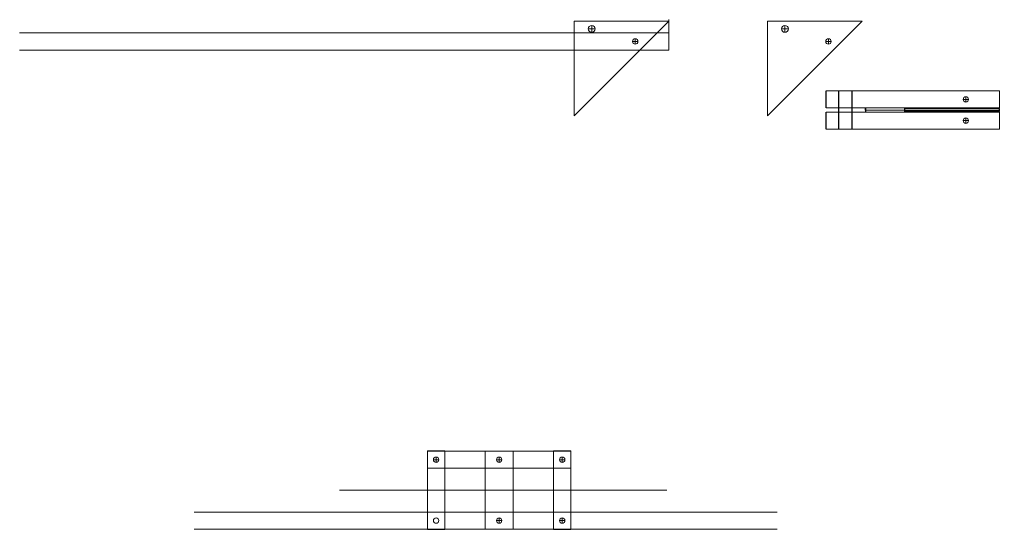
# Model space of a CAD drawing. Header units: millimetres. Extents: x -15418 to 43885, y -27590 to 23052.
# Drawn here: x 24762 to 25486, y -841 to -464 of the extents above; entities that cross this region are included whole.
import ezdxf

# ---------------------------------------------------------------- set-up
doc = ezdxf.new("R2010")
doc.units = ezdxf.units.MM
doc.header["$LTSCALE"] = 0.5
for name, color, linetype in [('Layer1', 1, 'Continuous'), ('Layer2', 2, 'Continuous'), ('Layer4', 6, 'Continuous')]:
    doc.layers.add(name, color=color, linetype=linetype)
doc.layers.add('Layer8', color=7, linetype='Continuous', lineweight=5)
doc.layers.add('Layer9', color=3, linetype='Continuous', lineweight=5)

msp = doc.modelspace()

# ---------------------------------------------------------------- linework, layer by layer
at = {"layer": 'Layer1', "transparency": 33554661}
for p, q in [((25367.2652, -516.6936), (25367.2652, -545.0936)), ((25377.2652, -516.6936), (25377.2652, -545.0936)), ((25387.2652, -530.8936), (25387.2652, -529.3936)), ((25387.2652, -529.3936), (25387.2652, -532.3936))]:
    msp.add_line(p, q, dxfattribs=at)
at = {"layer": 'Layer2', "transparency": 33554661}
for p, q in [((25358.2629, -529.3936), (25358.2629, -516.6936)), ((25358.2629, -545.0936), (25358.2629, -532.3936))]:
    msp.add_line(p, q, dxfattribs=at)
at = {"layer": 'Layer4', "transparency": 33554661}
for p, q in [((25486.2652, -529.8936), (25416.2652, -529.8936)), ((25416.2652, -531.8936), (25416.2652, -529.8936)), ((25486.2652, -531.8936), (25416.2652, -531.8936)), ((25486.2652, -531.8936), (25486.2652, -529.8936))]:
    msp.add_line(p, q, dxfattribs=at)
at = {"layer": 'Layer8', "transparency": 33554661}
msp.add_line((25486.2652, -530.8936), (25387.2652, -530.8936), dxfattribs=at)
at = {"layer": 'Layer9', "transparency": 33554661}
for p, q in [((25241.8007, -465.2123), (25171.8007, -465.2123)), ((25171.8007, -465.2123), (25171.8007, -535.2123)), ((25171.8007, -535.2123), (25241.8007, -465.2123)), ((25184.8007, -468.474), (25184.8007, -473.474)), ((25241.8007, -464.0756), (25241.8007, -486.5623)), ((25384.6968, -465.2123), (25314.6968, -465.2123)), ((25314.6968, -465.2123), (25314.6968, -535.2123)), ((25314.6968, -535.2123), (25384.6968, -465.2123)), ((25327.6968, -468.474), (25327.6968, -473.474)), ((24761.7712, -473.8623), (25241.8007, -473.8623)), ((25187.3007, -470.974), (25182.3007, -470.974)), ((25330.1968, -470.974), (25325.1968, -470.974)), ((25218.9756, -480.2123), (25214.9756, -480.2123)), ((25216.9756, -478.2123), (25216.9756, -482.2123)), ((25361.8717, -480.2123), (25357.8717, -480.2123)), ((25359.8717, -478.2123), (25359.8717, -482.2123)), ((24761.7712, -486.5623), (25241.8007, -486.5623)), ((25358.2629, -516.6936), (25486.2652, -516.6936)), ((25486.2652, -516.6936), (25369.2616, -516.6936)), ((25461.44, -521.0436), (25461.44, -525.0436)), ((25486.2652, -529.3936), (25486.2652, -516.6936)), ((25463.44, -523.0436), (25459.44, -523.0436)), ((25358.2629, -529.3936), (25486.2652, -529.3936)), ((25358.2629, -532.3936), (25486.2652, -532.3936)), ((25486.2652, -529.3936), (25369.2616, -529.3936)), ((25486.2652, -532.3936), (25369.2616, -532.3936)), ((25486.2652, -530.8936), (25416.2652, -530.8936)), ((25486.2652, -545.0936), (25486.2652, -532.3936)), ((25463.44, -538.7436), (25459.44, -538.7436)), ((25461.44, -536.7436), (25461.44, -540.7436)), ((25358.2629, -545.0936), (25486.2652, -545.0936)), ((25486.2652, -545.0936), (25369.2616, -545.0936)), ((25063.3741, -782.9966), (25169.3741, -782.9966)), ((25063.3741, -795.6966), (25063.3741, -782.9966)), ((25063.4241, -782.8466), (25063.4241, -840.8466)), ((25063.4241, -782.8466), (25076.1241, -782.8466)), ((25071.7741, -789.3466), (25067.7741, -789.3466)), ((25069.7741, -787.3466), (25069.7741, -791.3466)), ((25076.1241, -782.8466), (25076.1241, -840.8466)), ((25106.1241, -782.9966), (25106.1241, -840.6966)), ((25118.3741, -789.3466), (25114.3741, -789.3466)), ((25116.3741, -791.3466), (25116.3741, -787.3466)), ((25126.6241, -782.9966), (25126.6241, -840.6966)), ((25156.6241, -782.8466), (25156.6241, -840.8466)), ((25169.3241, -782.8466), (25156.6241, -782.8466)), ((25160.9741, -789.3466), (25164.9741, -789.3466)), ((25162.9741, -787.3466), (25162.9741, -791.3466)), ((25169.3241, -782.8466), (25169.3241, -840.8466)), ((25169.3741, -795.6966), (25169.3741, -782.9966)), ((25063.3741, -795.6966), (25169.3741, -795.6966)), ((24998.3721, -811.8466), (25240.4698, -811.8466)), ((24890.7327, -827.9966), (25321.8282, -827.9966)), ((25116.3741, -832.3466), (25116.3741, -836.3466)), ((25162.9741, -832.3466), (25162.9741, -836.3466)), ((25114.3741, -834.3466), (25118.3741, -834.3466)), ((25160.9741, -834.3466), (25164.9741, -834.3466)), ((24890.7327, -840.6966), (25321.8282, -840.6966)), ((25076.1241, -840.8466), (25063.4241, -840.8466)), ((25156.6241, -840.8466), (25169.3241, -840.8466))]:
    msp.add_line(p, q, dxfattribs=at)
for centre, radius in [((25184.8007, -470.974), 2.5), ((25327.6968, -470.974), 2.5), ((25216.9756, -480.2123), 2), ((25359.8717, -480.2123), 2), ((25461.44, -523.0436), 2), ((25461.44, -538.7436), 2), ((25069.7741, -789.3466), 2), ((25116.3741, -789.3466), 2), ((25162.9741, -789.3466), 2), ((25069.7741, -834.3466), 2), ((25116.3741, -834.3466), 2), ((25162.9741, -834.3466), 2)]:
    msp.add_circle(centre, radius, dxfattribs=at)

doc.saveas('drawing.dxf')
